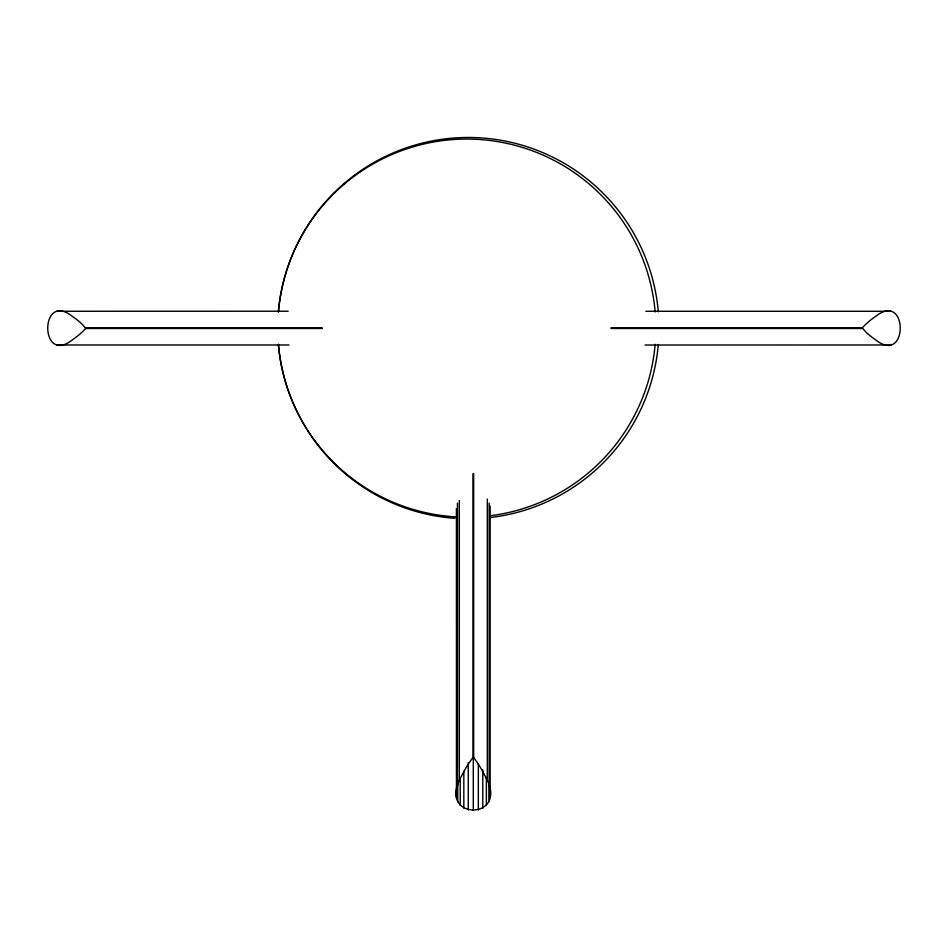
<?xml version="1.0" encoding="UTF-8"?>
<svg xmlns="http://www.w3.org/2000/svg" width="948" height="948" viewBox="0 0 948 948"><rect width="100%" height="100%" fill="white"/><g stroke="black" fill="none" stroke-linecap="round" stroke-linejoin="round"><path stroke-width="1.42" d="M472.945 473.834L472.945 757.452L469.355 762.524A2128.426 398.279 0 0 0 461.7 775.784C434.682 821.359 511.932 821.359 484.914 775.784A2128.426 398.279 0 0 0 477.247 762.524L473.668 757.452L473.668 473.834M85.782 328.482L82.121 332.073A2128.426 288.05 90 0 1 72.522 339.728C39.484 366.319 39.484 289.934 72.522 316.525A2128.426 288.05 90 0 1 82.121 324.18L85.782 328.482L322.166 328.482M862.218 327.771L865.88 324.18A2128.426 288.05 90 0 1 875.478 316.525C908.516 289.934 908.516 366.319 875.478 339.728A2128.426 288.05 90 0 1 865.88 332.073L862.218 327.771L611.057 327.771L611.057 328.482L862.218 328.482M56.999 311.276L288.18 311.228M645.754 311.276L891.001 311.276M85.782 327.771L322.166 327.771M56.999 344.977L288.95 344.977M645.043 345.025L891.001 344.977M472.945 757.452L473.668 757.452M490.152 506.244L490.152 797.256M489.168 503.139L489.168 786.757M488.872 784.02L488.872 801.747M487.308 499.063L487.308 781.211M486.371 777.384L486.371 805.456M482.781 769.823L482.781 808.229M478.349 764.147L478.349 809.947M473.301 757.345L473.301 810.528M468.265 762.678L468.265 809.947M463.833 771.293L463.833 808.229M460.242 778.865L460.242 805.456M459.306 500.544L459.306 781.211M457.742 784.02L457.742 801.747M457.446 503.139L457.446 786.757M456.415 508.566L456.462 797.256M658.303 344.444A190.655 190.655 0 0 1 490.092 517.537M454.756 518.295A190.655 190.655 0 0 1 278.404 344.444M278.404 311.809A190.655 190.655 0 0 1 468.359 137.472A190.655 190.655 0 0 1 658.303 311.809M655.151 344.302A189.067 189.067 0 0 1 489.666 515.807M455.976 516.885A189.067 189.067 0 0 1 278.404 344.302M278.404 311.951A189.067 189.067 0 0 1 466.772 139.06A189.067 189.067 0 0 1 655.151 311.951"/></g></svg>
